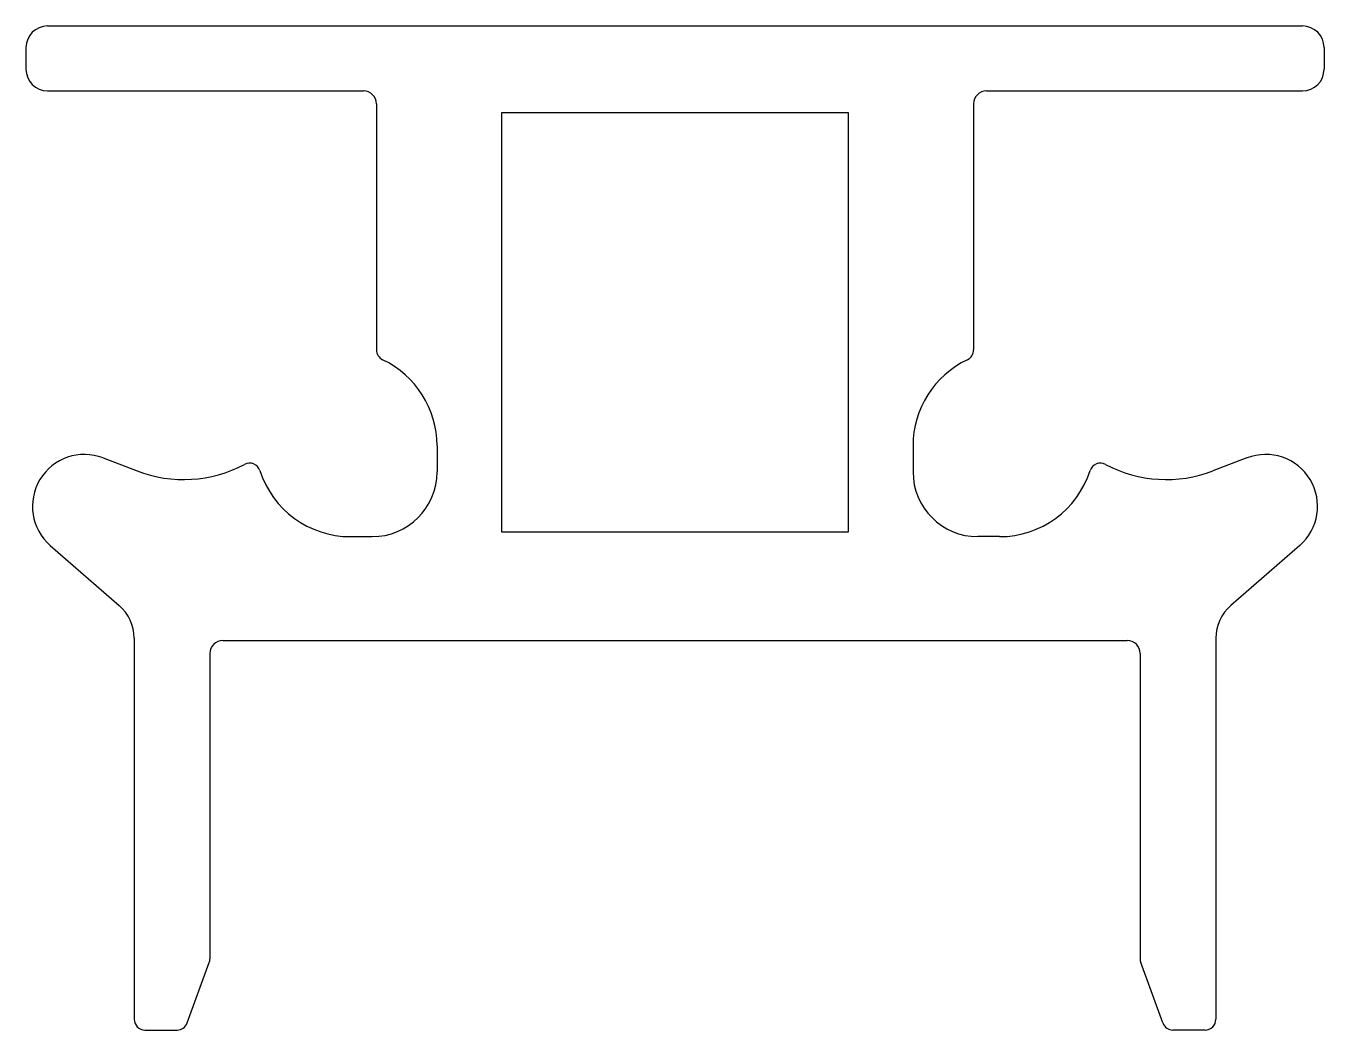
# Model space of a CAD drawing. Extents: x 1724.7 to 1754.7, y 1311.3 to 1334.5.
import ezdxf

# ---------------------------------------------------------------- set-up
doc = ezdxf.new("R2010")
doc.units = 0
doc.layers.get('0').update_dxf_attribs({"linetype": 'CONTINUOUS'})

msp = doc.modelspace()

# ---------------------------------------------------------------- linework, layer by layer
at = {"linetype": 'CONTINUOUS'}
for p, q in [((1725.188, 1334.455), (1754.188, 1334.455)), ((1724.688, 1333.955), (1724.688, 1333.455)), ((1754.688, 1333.955), (1754.688, 1333.455)), ((1725.188, 1332.955), (1732.488, 1332.955)), ((1746.888, 1332.955), (1754.188, 1332.955)), ((1732.788, 1332.655), (1732.788, 1326.969)), ((1746.588, 1332.655), (1746.588, 1326.969)), ((1735.688, 1332.455), (1743.688, 1332.455)), ((1735.688, 1322.755), (1735.688, 1332.455)), ((1743.688, 1332.455), (1743.688, 1322.755)), ((1734.188, 1324.755), (1734.188, 1324.155)), ((1745.188, 1324.755), (1745.188, 1324.155)), ((1726.468, 1324.475), (1727.254, 1324.174)), ((1752.907, 1324.475), (1752.121, 1324.174)), ((1743.688, 1322.755), (1735.688, 1322.755)), ((1725.25, 1322.449), (1726.844, 1321.064)), ((1732.188, 1322.655), (1732.688, 1322.655)), ((1747.188, 1322.655), (1746.688, 1322.655)), ((1754.125, 1322.449), (1752.531, 1321.064)), ((1727.188, 1320.31), (1727.188, 1311.505)), ((1752.188, 1320.31), (1752.188, 1311.505)), ((1729.238, 1320.255), (1750.138, 1320.255)), ((1728.938, 1319.955), (1728.938, 1312.899)), ((1750.438, 1319.955), (1750.438, 1312.899)), ((1728.415, 1311.42), (1728.922, 1312.814)), ((1750.96, 1311.42), (1750.453, 1312.814)), ((1727.438, 1311.255), (1728.18, 1311.255)), ((1751.938, 1311.255), (1751.195, 1311.255))]:
    msp.add_line(p, q, dxfattribs=at)
for centre, radius, start, end in [((1725.188, 1333.955), 0.5, 90, 180), ((1754.188, 1333.955), 0.5, 0, 90), ((1725.188, 1333.455), 0.5, 180, 270), ((1754.188, 1333.455), 0.5, 270, 0), ((1732.488, 1332.655), 0.3, 0, 90), ((1746.888, 1332.655), 0.3, 90, 180), ((1733.038, 1326.969), 0.25, 180, 244.6231), ((1746.338, 1326.969), 0.25, 295.3769, 0), ((1731.988, 1324.755), 2.2, 0, 64.6231), ((1747.388, 1324.755), 2.2, 115.3769, 180), ((1726.038, 1323.355), 1.2, 69, 229), ((1753.338, 1323.355), 1.2, 311, 111), ((1728.329, 1326.974), 3, 249, 298.0114), ((1729.855, 1324.105), 0.25, 17.8257, 118.0114), ((1749.52, 1324.105), 0.25, 61.9886, 162.1743), ((1751.046, 1326.974), 3, 241.9886, 291), ((1732.188, 1324.855), 2.2, 197.8257, 270), ((1732.688, 1324.155), 1.5, 270, 0), ((1746.688, 1324.155), 1.5, 180, 270), ((1747.188, 1324.855), 2.2, 270, 342.1743), ((1726.188, 1320.31), 1, 0, 49), ((1753.188, 1320.31), 1, 131, 180), ((1729.238, 1319.955), 0.3, 90, 180), ((1750.138, 1319.955), 0.3, 0, 90), ((1728.688, 1312.899), 0.25, 340, 0), ((1750.688, 1312.899), 0.25, 180, 200), ((1727.438, 1311.505), 0.25, 180, 270), ((1728.18, 1311.505), 0.25, 270, 340), ((1751.195, 1311.505), 0.25, 200, 270), ((1751.938, 1311.505), 0.25, 270, 0)]:
    msp.add_arc(centre, radius, start, end, dxfattribs=at)

doc.saveas('drawing.dxf')
